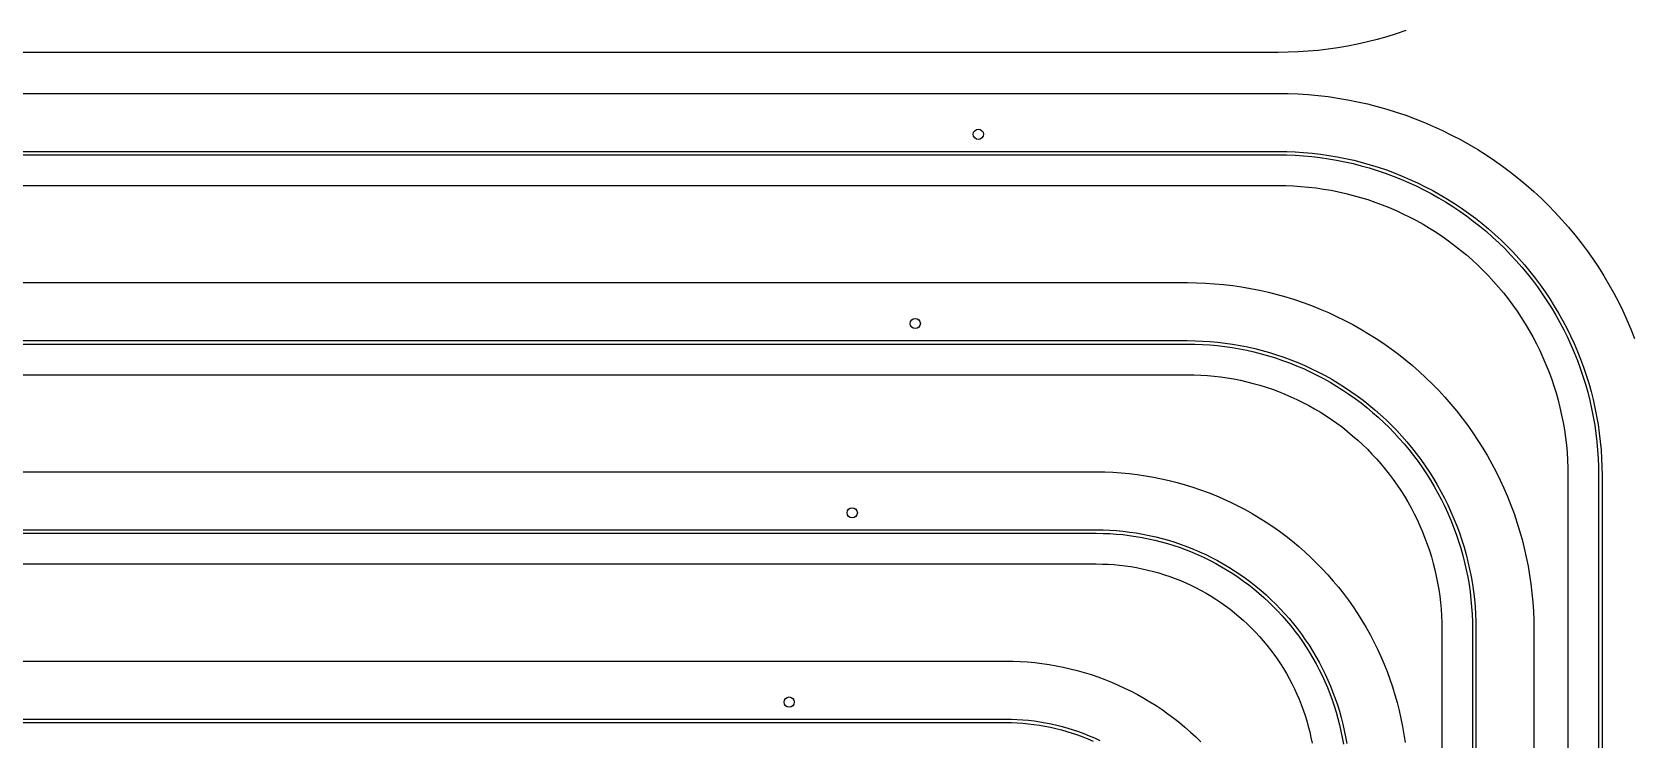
# Model space of a CAD drawing. Header units: metres. Extents: x 10 to 1210, y 10 to 2755.
# Drawn here: x 332.3 to 801.5, y 1020.7 to 1228 of the extents above; entities that cross this region are included whole.
import ezdxf

# ---------------------------------------------------------------- set-up
doc = ezdxf.new("R2010")
doc.units = ezdxf.units.M
for name, color, linetype in [('ACIKLIK', 5, 'Continuous'), ('ASKI_DELIK', 6, 'Continuous'), ('CAM_SABLON', 4, 'Continuous'), ('DIS_KENAR_V91_Z3', 1, 'Continuous'), ('LAMBA_T4_Z4', 3, 'Continuous')]:
    doc.layers.add(name, color=color, linetype=linetype)

msp = doc.modelspace()

# ---------------------------------------------------------------- linework, layer by layer
at = {"layer": 'ACIKLIK'}
for points in [[(122.18, 1183), (697.82, 1183), (700.22, 1182.97), (702.45, 1182.88), (704.67, 1182.74), (706.88, 1182.53), (709.09, 1182.27), (711.3, 1181.95), (713.49, 1181.57), (715.67, 1181.14), (717.84, 1180.65), (720, 1180.1), (722.14, 1179.5), (724.27, 1178.84), (726.37, 1178.12), (728.46, 1177.35), (730.53, 1176.53), (732.57, 1175.65), (734.59, 1174.72), (736.59, 1173.73), (738.56, 1172.7), (740.5, 1171.61), (742.41, 1170.47), (744.29, 1169.29), (746.14, 1168.05), (747.96, 1166.76), (749.74, 1165.43), (751.49, 1164.06), (753.2, 1162.63), (754.87, 1161.17), (756.51, 1159.66), (758.1, 1158.1), (759.66, 1156.51), (761.17, 1154.87), (762.63, 1153.2), (764.06, 1151.49), (765.43, 1149.74), (766.76, 1147.96), (768.05, 1146.14), (769.29, 1144.29), (770.47, 1142.41), (771.61, 1140.5), (772.7, 1138.56), (773.73, 1136.59), (774.72, 1134.59), (775.65, 1132.57), (776.53, 1130.53), (777.35, 1128.46), (778.12, 1126.37), (778.84, 1124.27), (779.5, 1122.14), (780.1, 1120), (780.65, 1117.84), (781.14, 1115.67), (781.57, 1113.49), (781.95, 1111.3), (782.27, 1109.09), (782.53, 1106.88), (782.74, 1104.67), (782.88, 1102.45), (782.97, 1100.22), (783, 1097.82), (783, 122.18)], [(148.82, 1127.5), (671.18, 1127.5), (673.31, 1127.47), (675.27, 1127.4), (677.22, 1127.27), (679.16, 1127.09), (681.1, 1126.86), (683.04, 1126.58), (684.96, 1126.25), (686.88, 1125.87), (688.78, 1125.44), (690.68, 1124.95), (692.56, 1124.42), (694.42, 1123.84), (696.27, 1123.22), (698.11, 1122.54), (699.92, 1121.82), (701.72, 1121.04), (703.49, 1120.23), (705.24, 1119.36), (706.97, 1118.45), (708.68, 1117.5), (710.36, 1116.5), (712.01, 1115.46), (713.64, 1114.37), (715.23, 1113.24), (716.8, 1112.07), (718.33, 1110.86), (719.83, 1109.61), (721.3, 1108.33), (722.74, 1107), (724.14, 1105.64), (725.5, 1104.24), (726.83, 1102.8), (728.11, 1101.33), (729.36, 1099.83), (730.57, 1098.3), (731.74, 1096.73), (732.87, 1095.14), (733.96, 1093.51), (735, 1091.86), (736, 1090.18), (736.95, 1088.47), (737.86, 1086.74), (738.73, 1084.99), (739.54, 1083.22), (740.32, 1081.42), (741.04, 1079.61), (741.72, 1077.77), (742.34, 1075.92), (742.92, 1074.06), (743.45, 1072.18), (743.94, 1070.28), (744.37, 1068.38), (744.75, 1066.46), (745.08, 1064.54), (745.36, 1062.6), (745.59, 1060.66), (745.77, 1058.72), (745.9, 1056.77), (745.97, 1054.81), (746, 1052.68), (746, 167.32)], [(175.46, 1072), (644.54, 1072), (646.4, 1071.98), (648.08, 1071.91), (649.76, 1071.8), (651.44, 1071.65), (653.11, 1071.45), (654.78, 1071.21), (656.43, 1070.92), (658.08, 1070.59), (659.73, 1070.22), (661.36, 1069.81), (662.98, 1069.35), (664.58, 1068.85), (666.18, 1068.31), (667.76, 1067.73), (669.32, 1067.1), (670.86, 1066.44), (672.39, 1065.74), (673.9, 1064.99), (675.39, 1064.21), (676.86, 1063.39), (678.3, 1062.53), (679.73, 1061.63), (681.13, 1060.69), (682.5, 1059.72), (683.85, 1058.71), (685.17, 1057.67), (686.46, 1056.6), (687.73, 1055.49), (688.97, 1054.35), (690.17, 1053.17), (691.35, 1051.97), (692.49, 1050.73), (693.6, 1049.46), (694.67, 1048.17), (695.71, 1046.85), (696.72, 1045.5), (697.69, 1044.13), (698.63, 1042.73), (699.53, 1041.3), (700.39, 1039.86), (701.21, 1038.39), (701.99, 1036.9), (702.74, 1035.39), (703.44, 1033.86), (704.1, 1032.32), (704.73, 1030.75), (705.31, 1029.18), (705.85, 1027.58), (706.35, 1025.98), (706.81, 1024.36), (707.22, 1022.73), (707.59, 1021.08), (707.92, 1019.43)]]:
    msp.add_lwpolyline(points, dxfattribs=at)
at = {"layer": 'ASKI_DELIK'}
for centre in [(610, 1198), (591.5, 1142.5), (573, 1087), (554.5, 1031.5)]:
    msp.add_circle(centre, 1.5, dxfattribs=at)
at = {"layer": 'CAM_SABLON'}
for points in [[(122.12, 1192), (697.88, 1192), (700.46, 1191.97), (702.92, 1191.87), (705.38, 1191.71), (707.83, 1191.48), (710.27, 1191.19), (712.7, 1190.84), (715.13, 1190.42), (717.54, 1189.94), (719.94, 1189.4), (722.33, 1188.8), (724.7, 1188.13), (727.05, 1187.4), (729.38, 1186.61), (731.69, 1185.76), (733.97, 1184.84), (736.23, 1183.87), (738.47, 1182.84), (740.67, 1181.75), (742.85, 1180.61), (745, 1179.41), (747.11, 1178.15), (749.2, 1176.83), (751.24, 1175.47), (753.25, 1174.05), (755.22, 1172.57), (757.16, 1171.05), (759.05, 1169.48), (760.9, 1167.85), (762.7, 1166.18), (764.47, 1164.47), (766.18, 1162.7), (767.85, 1160.9), (769.48, 1159.05), (771.05, 1157.16), (772.57, 1155.22), (774.05, 1153.25), (775.47, 1151.24), (776.83, 1149.2), (778.15, 1147.11), (779.41, 1145), (780.61, 1142.85), (781.75, 1140.67), (782.84, 1138.47), (783.87, 1136.23), (784.84, 1133.97), (785.76, 1131.69), (786.61, 1129.38), (787.4, 1127.05), (788.13, 1124.7), (788.8, 1122.33), (789.4, 1119.94), (789.94, 1117.54), (790.42, 1115.13), (790.84, 1112.7), (791.19, 1110.27), (791.48, 1107.83), (791.71, 1105.38), (791.87, 1102.92), (791.97, 1100.46), (792, 1097.88), (792, 122.12)], [(148.76, 1136.5), (671.24, 1136.5), (673.55, 1136.47), (675.74, 1136.38), (677.92, 1136.24), (680.1, 1136.04), (682.28, 1135.78), (684.44, 1135.47), (686.6, 1135.1), (688.75, 1134.67), (690.88, 1134.19), (693.01, 1133.65), (695.11, 1133.05), (697.21, 1132.4), (699.28, 1131.7), (701.33, 1130.94), (703.37, 1130.13), (705.38, 1129.27), (707.37, 1128.35), (709.33, 1127.38), (711.27, 1126.36), (713.18, 1125.29), (715.06, 1124.17), (716.91, 1123.01), (718.73, 1121.79), (720.52, 1120.52), (722.28, 1119.21), (724, 1117.86), (725.68, 1116.46), (727.33, 1115.02), (728.93, 1113.53), (730.5, 1112), (732.03, 1110.43), (733.52, 1108.83), (734.96, 1107.18), (736.36, 1105.5), (737.71, 1103.78), (739.02, 1102.02), (740.29, 1100.23), (741.51, 1098.41), (742.67, 1096.56), (743.79, 1094.68), (744.86, 1092.77), (745.88, 1090.83), (746.85, 1088.87), (747.77, 1086.88), (748.63, 1084.87), (749.44, 1082.83), (750.2, 1080.78), (750.9, 1078.71), (751.55, 1076.61), (752.15, 1074.51), (752.69, 1072.38), (753.17, 1070.25), (753.6, 1068.1), (753.97, 1065.94), (754.28, 1063.78), (754.54, 1061.6), (754.74, 1059.42), (754.88, 1057.24), (754.97, 1055.05), (755, 1052.74), (755, 167.26)], [(175.4, 1081), (644.6, 1081), (646.64, 1080.97), (648.56, 1080.9), (650.47, 1080.77), (652.38, 1080.6), (654.28, 1080.37), (656.18, 1080.1), (658.07, 1079.77), (659.96, 1079.4), (661.83, 1078.97), (663.69, 1078.5), (665.53, 1077.98), (667.36, 1077.41), (669.18, 1076.8), (670.98, 1076.13), (672.76, 1075.42), (674.52, 1074.66), (676.27, 1073.86), (677.99, 1073.01), (679.69, 1072.12), (681.36, 1071.18), (683.01, 1070.2), (684.63, 1069.18), (686.23, 1068.11), (687.79, 1067), (689.33, 1065.86), (690.84, 1064.67), (692.31, 1063.44), (693.75, 1062.18), (695.16, 1060.87), (696.54, 1059.54), (697.87, 1058.16), (699.18, 1056.75), (700.44, 1055.31), (701.67, 1053.84), (702.86, 1052.33), (704, 1050.79), (705.11, 1049.23), (706.18, 1047.63), (707.2, 1046.01), (708.18, 1044.36), (709.12, 1042.69), (710.01, 1040.99), (710.86, 1039.27), (711.66, 1037.52), (712.42, 1035.76), (713.13, 1033.98), (713.8, 1032.18), (714.41, 1030.36), (714.98, 1028.53), (715.5, 1026.69), (715.97, 1024.83), (716.4, 1022.96), (716.77, 1021.07), (717.1, 1019.18)], [(202.04, 1025.5), (617.96, 1025.5), (619.73, 1025.48), (621.37, 1025.41), (623.02, 1025.3), (624.66, 1025.15), (626.29, 1024.96), (627.92, 1024.72), (629.55, 1024.44), (631.16, 1024.12), (632.77, 1023.76), (634.36, 1023.35), (635.95, 1022.91), (637.52, 1022.42), (639.08, 1021.89), (640.63, 1021.32), (642.16, 1020.71), (643.67, 1020.06)]]:
    msp.add_lwpolyline(points, dxfattribs=at)
at = {"layer": 'DIS_KENAR_V91_Z3'}
for points in [[(735.39, 1228.42), (732.61, 1227.48), (729.81, 1226.61), (726.99, 1225.82), (724.15, 1225.09), (721.29, 1224.45), (718.41, 1223.88), (715.52, 1223.38), (712.62, 1222.96), (709.71, 1222.61), (706.79, 1222.35), (703.86, 1222.15), (700.93, 1222.04), (698, 1222), (698, 1222), (122, 1222)], [(122, 1210), (698, 1210), (700.93, 1209.96), (703.86, 1209.85), (706.79, 1209.65), (709.71, 1209.39), (712.62, 1209.04), (715.52, 1208.62), (718.41, 1208.12), (721.29, 1207.55), (724.15, 1206.91), (726.99, 1206.18), (729.81, 1205.39), (732.61, 1204.52), (735.39, 1203.58), (738.14, 1202.56), (740.86, 1201.47), (743.55, 1200.32), (746.22, 1199.09), (748.85, 1197.79), (751.44, 1196.43), (754, 1194.99), (756.52, 1193.5), (759, 1191.93), (761.44, 1190.3), (763.83, 1188.61), (766.18, 1186.86), (768.48, 1185.04), (770.74, 1183.17), (772.94, 1181.23), (775.1, 1179.24), (777.2, 1177.2), (779.24, 1175.1), (781.23, 1172.94), (783.17, 1170.74), (785.04, 1168.48), (786.86, 1166.18), (788.61, 1163.83), (790.3, 1161.44), (791.93, 1159), (793.5, 1156.52), (794.99, 1154), (796.43, 1151.44), (797.79, 1148.85), (799.09, 1146.22), (800.32, 1143.55), (801.47, 1140.86), (802.56, 1138.14)], [(148.64, 1154.5), (671.36, 1154.5), (674.02, 1154.47), (676.68, 1154.36), (679.33, 1154.19), (681.98, 1153.94), (684.63, 1153.63), (687.26, 1153.25), (689.88, 1152.8), (692.49, 1152.28), (695.09, 1151.69), (697.67, 1151.04), (700.23, 1150.31), (702.77, 1149.53), (705.29, 1148.67), (707.78, 1147.75), (710.26, 1146.76), (712.7, 1145.71), (715.12, 1144.6), (717.5, 1143.42), (719.86, 1142.18), (722.18, 1140.88), (724.47, 1139.52), (726.72, 1138.1), (728.93, 1136.62), (731.1, 1135.09), (733.23, 1133.5), (735.32, 1131.85), (737.37, 1130.15), (739.37, 1128.39), (741.32, 1126.59), (743.23, 1124.73), (745.09, 1122.82), (746.89, 1120.87), (748.65, 1118.87), (750.35, 1116.82), (752, 1114.73), (753.59, 1112.6), (755.12, 1110.43), (756.6, 1108.22), (758.02, 1105.97), (759.38, 1103.68), (760.68, 1101.36), (761.92, 1099), (763.1, 1096.62), (764.21, 1094.2), (765.26, 1091.76), (766.25, 1089.28), (767.17, 1086.79), (768.03, 1084.27), (768.81, 1081.73), (769.54, 1079.17), (770.19, 1076.59), (770.78, 1073.99), (771.3, 1071.38), (771.75, 1068.76), (772.13, 1066.13), (772.44, 1063.48), (772.69, 1060.83), (772.86, 1058.18), (772.97, 1055.52), (773, 1052.86), (773, 167.14)], [(175.28, 1099), (644.72, 1099), (647.11, 1098.97), (649.5, 1098.87), (651.88, 1098.72), (654.26, 1098.5), (656.63, 1098.22), (659, 1097.88), (661.35, 1097.47), (663.7, 1097.01), (666.03, 1096.48), (668.34, 1095.89), (670.64, 1095.24), (672.93, 1094.53), (675.19, 1093.76), (677.43, 1092.94), (679.65, 1092.05), (681.85, 1091.11), (684.02, 1090.11), (686.16, 1089.05), (688.28, 1087.94), (690.36, 1086.77), (692.41, 1085.55), (694.43, 1084.27), (696.42, 1082.95), (698.37, 1081.57), (700.29, 1080.14), (702.16, 1078.66), (704, 1077.13), (705.8, 1075.55), (707.55, 1073.93), (709.26, 1072.26), (710.93, 1070.55), (712.55, 1068.8), (714.13, 1067), (715.66, 1065.16), (717.14, 1063.29), (718.57, 1061.37), (719.95, 1059.42), (721.27, 1057.43), (722.55, 1055.41), (723.77, 1053.36), (724.94, 1051.27), (726.05, 1049.16), (727.11, 1047.02), (728.11, 1044.85), (729.05, 1042.65), (729.94, 1040.43), (730.76, 1038.19), (731.53, 1035.93), (732.24, 1033.64), (732.89, 1031.34), (733.48, 1029.03), (734.01, 1026.7), (734.47, 1024.35), (734.88, 1022), (735.22, 1019.63)], [(201.92, 1043.5), (618.08, 1043.5), (620.2, 1043.47), (622.31, 1043.39), (624.43, 1043.25), (626.54, 1043.06), (628.64, 1042.81), (630.74, 1042.5), (632.83, 1042.14), (634.9, 1041.73), (636.97, 1041.26), (639.02, 1040.74), (641.06, 1040.17), (643.09, 1039.54), (645.09, 1038.86), (647.08, 1038.13), (649.05, 1037.34), (650.99, 1036.5), (652.92, 1035.62), (654.82, 1034.68), (656.69, 1033.69), (658.54, 1032.66), (660.36, 1031.58), (662.15, 1030.45), (663.91, 1029.27), (665.64, 1028.05), (667.34, 1026.78), (669, 1025.47), (670.63, 1024.11), (672.23, 1022.72), (673.78, 1021.28), (675.3, 1019.8)]]:
    msp.add_lwpolyline(points, dxfattribs=at)
at = {"layer": 'LAMBA_T4_Z4'}
for points in [[(122.11, 1193), (697.89, 1193), (700.49, 1192.97), (702.97, 1192.87), (705.45, 1192.71), (707.93, 1192.48), (710.4, 1192.19), (712.86, 1191.83), (715.31, 1191.41), (717.75, 1190.92), (720.18, 1190.37), (722.59, 1189.76), (724.98, 1189.09), (727.36, 1188.35), (729.71, 1187.55), (732.04, 1186.69), (734.35, 1185.77), (736.64, 1184.79), (738.9, 1183.74), (741.13, 1182.64), (743.33, 1181.49), (745.5, 1180.27), (747.64, 1179), (749.74, 1177.67), (751.81, 1176.29), (753.84, 1174.86), (755.83, 1173.37), (757.78, 1171.83), (759.7, 1170.24), (761.57, 1168.6), (763.39, 1166.91), (765.17, 1165.17), (766.91, 1163.39), (768.6, 1161.57), (770.24, 1159.7), (771.83, 1157.78), (773.37, 1155.83), (774.86, 1153.84), (776.29, 1151.81), (777.67, 1149.74), (779, 1147.64), (780.27, 1145.5), (781.49, 1143.33), (782.64, 1141.13), (783.74, 1138.9), (784.79, 1136.64), (785.77, 1134.35), (786.69, 1132.04), (787.55, 1129.71), (788.35, 1127.36), (789.09, 1124.98), (789.76, 1122.59), (790.37, 1120.18), (790.92, 1117.75), (791.41, 1115.31), (791.83, 1112.86), (792.19, 1110.4), (792.48, 1107.93), (792.71, 1105.45), (792.87, 1102.97), (792.97, 1100.49), (793, 1097.89), (793, 122.11)], [(148.75, 1137.5), (671.25, 1137.5), (673.58, 1137.47), (675.79, 1137.38), (678, 1137.24), (680.21, 1137.03), (682.41, 1136.77), (684.6, 1136.46), (686.78, 1136.08), (688.96, 1135.65), (691.12, 1135.16), (693.27, 1134.61), (695.4, 1134.01), (697.51, 1133.36), (699.61, 1132.64), (701.69, 1131.88), (703.75, 1131.06), (705.79, 1130.18), (707.8, 1129.25), (709.79, 1128.27), (711.75, 1127.24), (713.68, 1126.16), (715.58, 1125.03), (717.46, 1123.84), (719.3, 1122.61), (721.11, 1121.33), (722.88, 1120.01), (724.62, 1118.64), (726.33, 1117.22), (727.99, 1115.76), (729.62, 1114.25), (731.21, 1112.71), (732.75, 1111.12), (734.26, 1109.49), (735.72, 1107.83), (737.14, 1106.12), (738.51, 1104.38), (739.83, 1102.61), (741.11, 1100.8), (742.34, 1098.96), (743.53, 1097.08), (744.66, 1095.18), (745.74, 1093.25), (746.77, 1091.29), (747.75, 1089.3), (748.68, 1087.29), (749.56, 1085.25), (750.38, 1083.19), (751.14, 1081.11), (751.86, 1079.01), (752.51, 1076.9), (753.11, 1074.77), (753.66, 1072.62), (754.15, 1070.46), (754.58, 1068.28), (754.96, 1066.1), (755.27, 1063.91), (755.53, 1061.71), (755.74, 1059.5), (755.88, 1057.29), (755.97, 1055.08), (756, 1052.75), (756, 167.25)], [(175.39, 1082), (644.61, 1082), (646.66, 1081.97), (648.61, 1081.9), (650.55, 1081.77), (652.48, 1081.59), (654.42, 1081.36), (656.34, 1081.08), (658.26, 1080.75), (660.16, 1080.38), (662.06, 1079.95), (663.94, 1079.47), (665.82, 1078.94), (667.67, 1078.36), (669.51, 1077.74), (671.34, 1077.06), (673.15, 1076.34), (674.93, 1075.58), (676.7, 1074.76), (678.44, 1073.9), (680.16, 1073), (681.86, 1072.05), (683.53, 1071.05), (685.17, 1070.02), (686.79, 1068.93), (688.38, 1067.81), (689.94, 1066.65), (691.46, 1065.45), (692.96, 1064.2), (694.42, 1062.92), (695.85, 1061.6), (697.24, 1060.24), (698.6, 1058.85), (699.92, 1057.42), (701.2, 1055.96), (702.45, 1054.46), (703.65, 1052.94), (704.81, 1051.38), (705.93, 1049.79), (707.02, 1048.17), (708.05, 1046.53), (709.05, 1044.86), (710, 1043.16), (710.9, 1041.44), (711.76, 1039.7), (712.58, 1037.93), (713.34, 1036.15), (714.06, 1034.34), (714.74, 1032.51), (715.36, 1030.67), (715.94, 1028.82), (716.47, 1026.94), (716.95, 1025.06), (717.38, 1023.16), (717.75, 1021.26), (718.08, 1019.34)], [(202.03, 1026.5), (617.97, 1026.5), (619.75, 1026.48), (621.43, 1026.41), (623.09, 1026.3), (624.76, 1026.15), (626.42, 1025.95), (628.08, 1025.71), (629.73, 1025.43), (631.37, 1025.1), (633, 1024.73), (634.62, 1024.32), (636.23, 1023.87), (637.83, 1023.37), (639.42, 1022.83), (640.99, 1022.25), (642.54, 1021.63), (644.08, 1020.97), (645.6, 1020.27)]]:
    msp.add_lwpolyline(points, dxfattribs=at)

doc.saveas('drawing.dxf')
